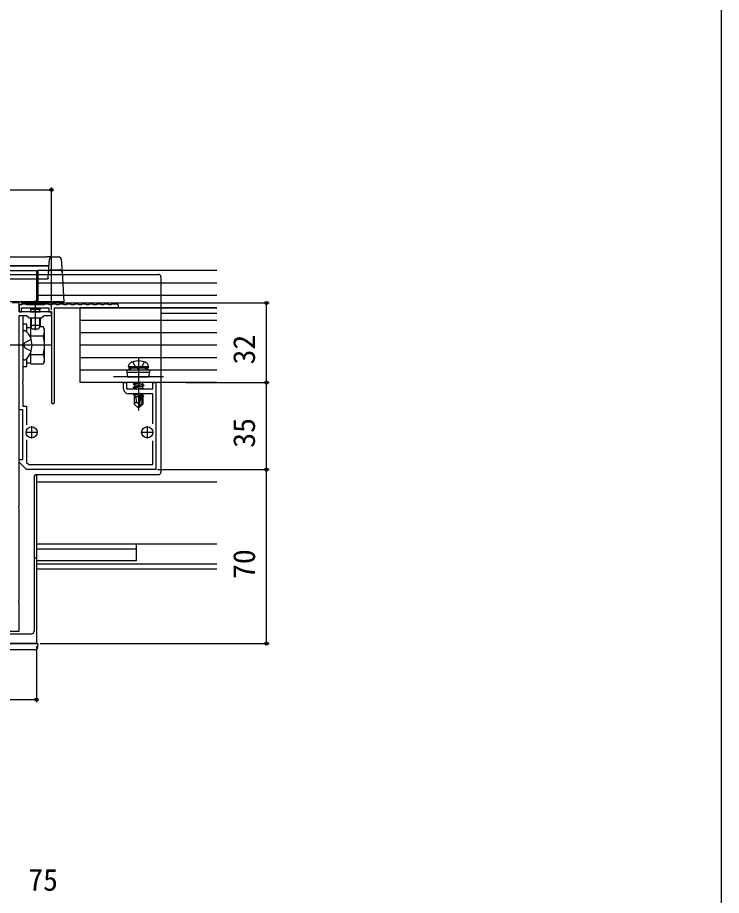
# Model space of a CAD drawing. Units: millimetres, scale not verified. Extents: x -525 to 525, y -783 to 779.
# Drawn here: x 241.8 to 525, y 25.9 to 379 of the extents above; entities that cross this region are included whole.
import ezdxf
from ezdxf.enums import TextEntityAlignment as Align

# ---------------------------------------------------------------- set-up
doc = ezdxf.new("R2010")
doc.units = ezdxf.units.MM
doc.header["$LTSCALE"] = 4
for name, color, linetype in [('0-2_YKK_11', 7, 'Continuous'), ('0-3_YKK_12', 2, 'Continuous'), ('0-4_YKK_13', 4, 'Continuous'), ('0-5_YKK_D', 6, 'Continuous'), ('0-6_YKK_ZWAK', 7, 'Continuous')]:
    doc.layers.add(name, color=color, linetype=linetype)
doc.styles.add('ＭＳ ゴシック', font='')
doc.styles.get('ＭＳ ゴシック').set_extended_font_data('MS Gothic')

msp = doc.modelspace()

# ---------------------------------------------------------------- linework, layer by layer
at = {"layer": '0-2_YKK_11'}
for p, q in [((245, 212.203), (250, 212.203)), ((247.5, 214.703), (247.5, 209.703)), ((291.5, 212.203), (296.5, 212.203)), ((294, 214.703), (294, 209.703))]:
    msp.add_line(p, q, dxfattribs=at)
for points in [[(242.5, 260.703), (242.5, 264.203), (239.7, 264.203)], [(251.5, 263.503), (251.3, 263.703), (249.7, 263.703), (249.5, 263.503), (248.5, 263.503), (248.3, 263.703), (246.7, 263.703), (246.5, 263.503), (245.5, 263.503), (245.3, 263.703), (243.7, 263.703), (243.5, 263.503), (242.5, 263.503), (242.5, 260.703), (243.5, 260.703), (243.5, 262.203), (254.5, 262.203), (254.5, 260.703), (255.5, 260.703), (255.5, 224.303)], [(281.75, 263.703), (279.7, 263.703), (279.5, 263.503), (278.5, 263.503), (278.3, 263.703), (276.7, 263.703), (276.5, 263.503), (275.5, 263.503), (275.3, 263.703), (273.7, 263.703), (273.5, 263.503), (272.5, 263.503), (272.3, 263.703), (270.7, 263.703), (270.5, 263.503), (269.5, 263.503), (269.3, 263.703), (267.7, 263.703), (267.5, 263.503), (266.5, 263.503), (266.3, 263.703), (264.7, 263.703), (264.5, 263.503), (263.5, 263.503), (263.3, 263.703), (261.7, 263.703), (261.5, 263.503), (260.5, 263.503), (260.3, 263.703), (258.7, 263.703), (258.5, 263.503), (257.5, 263.503), (257.3, 263.703), (255.7, 263.703), (255.5, 263.503), (254.5, 263.503), (254.3, 263.703), (252.7, 263.703), (252.5, 263.503), (251.5, 263.503)], [(256.7, 224.303), (256.7, 262.203), (281.75, 262.203)], [(216.5, 132.203), (242.5, 132.203), (242.5, 143.745), (242.38, 143.928), (242.38, 144.478), (242.5, 144.661), (242.5, 181.745), (242.38, 181.928), (242.38, 182.478), (242.5, 182.661), (242.5, 246.745), (242.38, 246.928), (242.38, 247.478), (242.5, 247.661), (242.5, 259.203), (245.5, 259.203), (246.5, 258.203), (251.5, 258.203), (252.5, 259.203), (255.5, 259.203), (255.5, 260.703), (249.463, 260.703), (249.28, 260.583), (248.73, 260.583), (248.546, 260.703), (242.5, 260.703)], [(284.5, 229.703), (284.5, 232.203), (285.7, 232.203), (285.7, 229.703), (296.3, 229.703), (296.3, 232.203), (297.5, 232.203), (297.5, 197.203), (245.5, 197.203), (242.5, 200.203), (242.5, 201.203), (244, 201.203), (244, 221.203), (242.5, 221.203), (242.5, 259.203), (244, 259.203), (244, 247.661), (243.88, 247.478), (243.88, 246.928), (244, 246.745), (244, 232.661), (243.88, 232.478), (243.88, 231.928), (244, 231.745), (244, 222.703), (245.5, 222.703), (245.5, 215.262)], [(296.3, 215.601), (296.3, 227.703), (286.5, 227.703)], [(245.5, 209.143), (245.5, 200.031), (246.328, 199.203), (296.3, 199.203), (296.3, 208.804)]]:
    msp.add_lwpolyline(points, dxfattribs=at)
for centre, radius, start, end in [((281.75, 262.953), 0.75, 269.99999, 90.00001), ((286.5, 229.703), 2, 180.00001, 269.99999), ((256.1, 224.303), 0.6, 180.00001, 269.99999), ((256.1, 224.303), 0.6, 270.00001, 359.99999)]:
    msp.add_arc(centre, radius, start, end, dxfattribs=at)
at = {"layer": '0-3_YKK_12'}
for p, q in [((174.5, 277.203), (249.5, 277.203)), ((249.5, 277.203), (249.5, 263.521)), ((250, 277.203), (250, 263.521)), ((259.714, 277.203), (250, 277.203)), ((322, 277.203), (259.714, 277.203)), ((260.326, 267.203), (250, 267.203)), ((322, 267.203), (260.326, 267.203)), ((322, 260.003), (299.5, 260.003)), ((322, 237.203), (299.5, 237.203)), ((249.5, 195.203), (249.5, 127.203)), ((322, 192.203), (249.5, 192.203)), ((249.5, 192.203), (249.5, 157.203)), ((322, 167.203), (249.5, 167.203)), ((289.5, 165.203), (249.5, 165.203)), ((248.5, 161.703), (249.5, 161.703)), ((322, 159.203), (249.5, 159.203)), ((322, 157.203), (249.5, 157.203)), ((249.5, 127.203), (174.5, 127.203))]:
    msp.add_line(p, q, dxfattribs=at)
for points in [[(322, 272.203), (260.02, 272.203), (250, 272.203)], [(289.5, 167.203), (289.5, 160.503), (249.5, 160.503)]]:
    msp.add_lwpolyline(points, dxfattribs=at)
at = {"layer": '0-4_YKK_13'}
for p, q in [((170.341, 282.703), (253.659, 282.703)), ((255.655, 282.703), (253.659, 282.703)), ((258.437, 282.683), (255.655, 282.683)), ((258.437, 282.683), (258.437, 282.703)), ((169.5, 279.203), (254.5, 279.203)), ((254.499, 279.183), (169.501, 279.183)), ((254.344, 276.659), (254.657, 281.764)), ((259.435, 281.764), (259.747, 276.659)), ((125.5, 275.703), (298.5, 275.703)), ((254.183, 274.016), (254.344, 276.659)), ((255.343, 277.579), (258.749, 277.579)), ((169.788, 273.965), (254.212, 273.965)), ((249, 265.203), (249, 253.215)), ((250, 267.203), (250, 263.703)), ((260.326, 267.203), (250, 267.203)), ((322, 267.203), (260.326, 267.203)), ((252.5, 263.703), (245.5, 263.703)), ((245.5, 263.703), (245.5, 263.453)), ((252.5, 263.453), (245.5, 263.453)), ((246.75, 262.203), (246.93, 262.023)), ((247, 260.703), (247.14, 261.263)), ((247.125, 261.703), (250.875, 261.703)), ((247.379, 260.703), (247.14, 261.653)), ((247.698, 262.203), (247.855, 261.888)), ((247.855, 261.888), (249, 261.279)), ((250.621, 260.703), (250.86, 261.653)), ((251.25, 262.203), (251.07, 262.023)), ((252.5, 263.703), (252.5, 263.453)), ((257, 262.203), (322, 262.203)), ((267, 232.203), (267, 262.203)), ((322, 262.203), (267, 262.203)), ((247, 258.203), (247, 255.103)), ((247.379, 258.203), (247.379, 254.345)), ((250.621, 258.203), (250.621, 254.345)), ((251, 258.203), (251, 255.103)), ((247.2, 254.253), (245.6, 254.253)), ((251, 255.103), (247, 255.103)), ((247.7, 253.703), (247, 255.103)), ((247.2, 249.932), (247.2, 254.708)), ((251, 255.103), (250.3, 253.703)), ((250.803, 254.708), (252.119, 254.708)), ((252.7, 253.703), (252.119, 254.708)), ((322, 257.203), (267, 257.203)), ((244, 252.454), (244, 241.952)), ((244.545, 253.103), (244.743, 253.103)), ((247.2, 249.932), (247.2, 251.203)), ((247.2, 250.956), (252.119, 250.956)), ((250.3, 253.703), (247.7, 253.703)), ((252.7, 240.703), (252.7, 253.703)), ((322, 252.203), (267, 252.203)), ((248.504, 247.203), (227.087, 247.203)), ((255.2, 247.203), (228.7, 247.203)), ((244.256, 247.203), (244.865, 248.348)), ((244.256, 247.203), (244.865, 246.058)), ((247.326, 249.575), (244.865, 248.348)), ((322, 247.203), (267, 247.203)), ((247.326, 244.831), (244.865, 246.058)), ((247.2, 243.203), (247.2, 244.473)), ((247.2, 239.697), (247.2, 244.473)), ((244, 241.952), (244, 241.848)), ((244.545, 241.303), (244.743, 241.303)), ((245.6, 240.153), (247.2, 240.153)), ((247.2, 243.45), (252.119, 243.45)), ((252.7, 240.703), (252.119, 239.697)), ((322, 242.203), (267, 242.203)), ((290.5, 241.903), (290.5, 221.003)), ((247.2, 239.697), (252.119, 239.697)), ((322, 237.203), (267, 237.203)), ((288, 238.003), (285.75, 237.184)), ((295.25, 237.184), (285.75, 237.184)), ((286.278, 234.503), (285.75, 237.184)), ((286.5, 238.503), (286.641, 239.305)), ((294.5, 238.503), (286.5, 238.503)), ((286.5, 238.503), (286.588, 238.003)), ((294.412, 238.003), (286.588, 238.003)), ((293, 238.003), (288, 238.003)), ((293, 238.003), (295.25, 237.184)), ((294.5, 238.503), (294.358, 239.305)), ((294.5, 238.503), (294.412, 238.003)), ((294.722, 234.503), (295.25, 237.184)), ((300.5, 234.503), (280.5, 234.503)), ((295.054, 236.191), (285.946, 236.191)), ((286.278, 234.503), (294.722, 234.503)), ((322, 232.203), (267, 232.203)), ((291.7, 232.203), (288.4, 231.653)), ((288.4, 231.753), (291.1, 232.203)), ((288.4, 231.753), (288.95, 232.07)), ((288.4, 231.753), (288.4, 231.653)), ((288.4, 231.653), (288.95, 231.335)), ((288.4, 230.353), (292.6, 231.053)), ((292.6, 230.953), (288.4, 230.253)), ((288.4, 230.353), (288.95, 230.67)), ((288.4, 230.353), (288.4, 230.253)), ((288.4, 230.253), (288.95, 229.935)), ((289.537, 232.203), (288.95, 232.07)), ((288.95, 232.203), (288.95, 232.07)), ((292.05, 231.37), (288.95, 230.67)), ((288.95, 231.335), (288.95, 230.67)), ((288.95, 229.935), (288.95, 229.703)), ((292.05, 232.035), (292.05, 231.37)), ((292.6, 231.053), (292.05, 231.37)), ((292.05, 230.635), (292.05, 229.97)), ((292.6, 231.053), (292.6, 230.953)), ((289.9, 227.703), (288.4, 227.453)), ((288.4, 227.553), (289.3, 227.703)), ((288.4, 227.553), (288.66, 227.703)), ((288.4, 227.553), (288.4, 227.453)), ((288.4, 227.453), (288.95, 227.135)), ((288.8, 226.403), (288.95, 226.47)), ((288.8, 226.403), (288.8, 223.553)), ((291.076, 226.403), (288.8, 226.403)), ((291.34, 227.675), (288.95, 227.135)), ((288.95, 227.135), (288.95, 226.47)), ((291.195, 226.977), (288.95, 226.47)), ((291.135, 226.686), (289.417, 226.403)), ((291.346, 227.703), (290.5, 223.624)), ((291.744, 227.703), (290.65, 222.427)), ((291.08, 226.419), (290.996, 226.403)), ((292.05, 227.17), (291.897, 227.136)), ((291.9, 227.703), (291.9, 223.677)), ((292.5, 226.91), (291.9, 226.812)), ((292.5, 226.695), (291.9, 226.578)), ((292.2, 226.403), (291.9, 226.403)), ((292.05, 227.703), (292.05, 227.17)), ((292.5, 226.91), (292.05, 227.17)), ((292.5, 226.695), (292.2, 226.522)), ((292.2, 226.522), (292.2, 223.553)), ((292.5, 226.91), (292.5, 226.695)), ((289.757, 224.356), (288.8, 223.553)), ((290.35, 222.003), (288.8, 223.553)), ((290.5, 223.624), (290.35, 222.003)), ((290.5, 223.624), (290.5, 222.003)), ((291.9, 223.677), (290.65, 222.427)), ((290.65, 222.003), (292.2, 223.553)), ((290.65, 222.427), (290.65, 222.003)), ((291.9, 223.677), (292.2, 223.553)), ((290.35, 222.003), (290.65, 222.003)), ((248.5, 194.203), (248.5, 132.203)), ((249.5, 195.203), (298.5, 195.203)), ((176.5, 131.203), (247.5, 131.203)), ((174.998, 127.203), (249.002, 127.203)), ((249.002, 127.203), (250, 127.203)), ((250, 127.203), (249.905, 125.642)), ((248.906, 124.703), (175.094, 124.703))]:
    msp.add_line(p, q, dxfattribs=at)
for points in [[(255.655, 282.683), (255.655, 282.703), (258.437, 282.703)], [(259.747, 276.659), (260.479, 264.703), (259.48, 264.703), (164.52, 264.703)], [(299.5, 274.703), (299.5, 232.203), (299.5, 196.203)], [(247, 260.703), (251, 260.703), (250.86, 261.263)], [(250.302, 262.203), (250.145, 261.888), (249, 261.279)], [(244, 255.703), (244, 238.703), (245.6, 238.703), (245.6, 241.918)], [(245.6, 252.488), (245.6, 255.703), (244, 255.703)], [(244, 252.558), (244, 252.454), (244, 252.103)], [(288.242, 240.498), (289.355, 238.266), (290.5, 237.657)], [(292.758, 240.498), (291.645, 238.266), (290.5, 237.657)], [(292.34, 232.203), (292.05, 232.035), (288.95, 231.335)], [(292.6, 230.953), (292.05, 230.635), (288.95, 229.935)], [(292.513, 229.703), (292.05, 229.97), (290.865, 229.703)], [(290.5, 223.624), (289.757, 224.356), (289.6, 226.403)]]:
    msp.add_lwpolyline(points, dxfattribs=at)
for centre in [(247.5, 212.203), (294, 212.203)]:
    msp.add_circle(centre, 2.25, dxfattribs=at)
for centre, radius, start, end in [((255.643, 281.694), 0.989, 89.33021, 175.97546), ((255.655, 281.703), 1, 90, 176.5), ((258.437, 281.703), 1, 3.5, 90), ((258.449, 281.694), 0.989, 4.02454, 90.66979), ((255.331, 276.59), 0.989, 89.33021, 175.97546), ((258.761, 276.59), 0.989, 4.02454, 90.66979), ((298.5, 274.703), 1, 0, 90), ((246.364, 261.457), 0.8, 345.96376, 45), ((251.636, 261.457), 0.8, 135, 194.03624), ((249.377, 252.832), 3.323, 325.61575, 34.38425), ((244.545, 252.558), 0.545, 90, 180), ((244.743, 252.553), 0.55, 48.43917, 90), ((240, 247.203), 7.7, 311.56083, 48.43917), ((240.281, 247.203), 12.419, 342.41205, 17.58795), ((244.545, 241.848), 0.545, 180, 270), ((244.743, 241.853), 0.55, 270, 311.56083), ((249.377, 241.574), 3.323, 325.61575, 34.38425), ((290.5, 234.403), 6.5, 57.94412, 122.05588), ((287.528, 239.149), 0.9, 122.05588, 170), ((293.472, 239.149), 0.9, 10, 57.94412), ((249.5, 194.203), 1, 90, 180), ((298.5, 196.203), 1, 270, 0), ((247.5, 132.203), 1, 270, 0), ((248.906, 125.703), 1, 270, 356.5)]:
    msp.add_arc(centre, radius, start, end, dxfattribs=at)
msp.add_ellipse((255.185, 274.017), major_axis=(1.002, 0.003), ratio=0.202423, start_param=3.1285216, end_param=3.3832767, dxfattribs=at)
at = {"layer": '0-5_YKK_D'}
for p, q in [((255.5, 261.403), (255.5, 310.703)), ((168.5, 309.703), (255.5, 309.703)), ((243.2, 264.203), (343, 264.203)), ((342, 232.203), (342, 264.203)), ((309.5, 232.203), (343, 232.203)), ((309.5, 232.203), (343, 232.203)), ((342, 197.203), (342, 232.203)), ((298.2, 197.203), (343, 197.203)), ((342, 127.203), (342, 197.203)), ((251, 127.203), (343, 127.203)), ((249.5, 126.203), (249.5, 103.703)), ((212, 104.703), (249.5, 104.703))]:
    msp.add_line(p, q, dxfattribs=at)
for centre in [(255.5, 309.703), (342, 264.203), (342, 232.203), (342, 232.203), (342, 197.203), (342, 197.203), (342, 127.203), (249.5, 104.703)]:
    msp.add_circle(centre, 0.637, dxfattribs=at)
at = {"layer": '0-6_YKK_ZWAK'}
msp.add_lwpolyline([(-525, -782.8), (525, -782.8), (525, 747.2)], dxfattribs=at)

# ---------------------------------------------------------------- texts
at = {"layer": '0-5_YKK_D', "style": 'ＭＳ ゴシック'}
for s, p in [('32', (340, 239.476)), ('35', (340, 205.976)), ('70', (340, 153.203))]:
    msp.add_text(s, height=8.798, rotation=90, dxfattribs=at).set_placement(p, align=Align.BOTTOM_LEFT)
msp.add_text('75', height=8.798, dxfattribs=at).set_placement((246.136, 25.2), align=Align.BOTTOM_LEFT)

doc.saveas('drawing.dxf')
